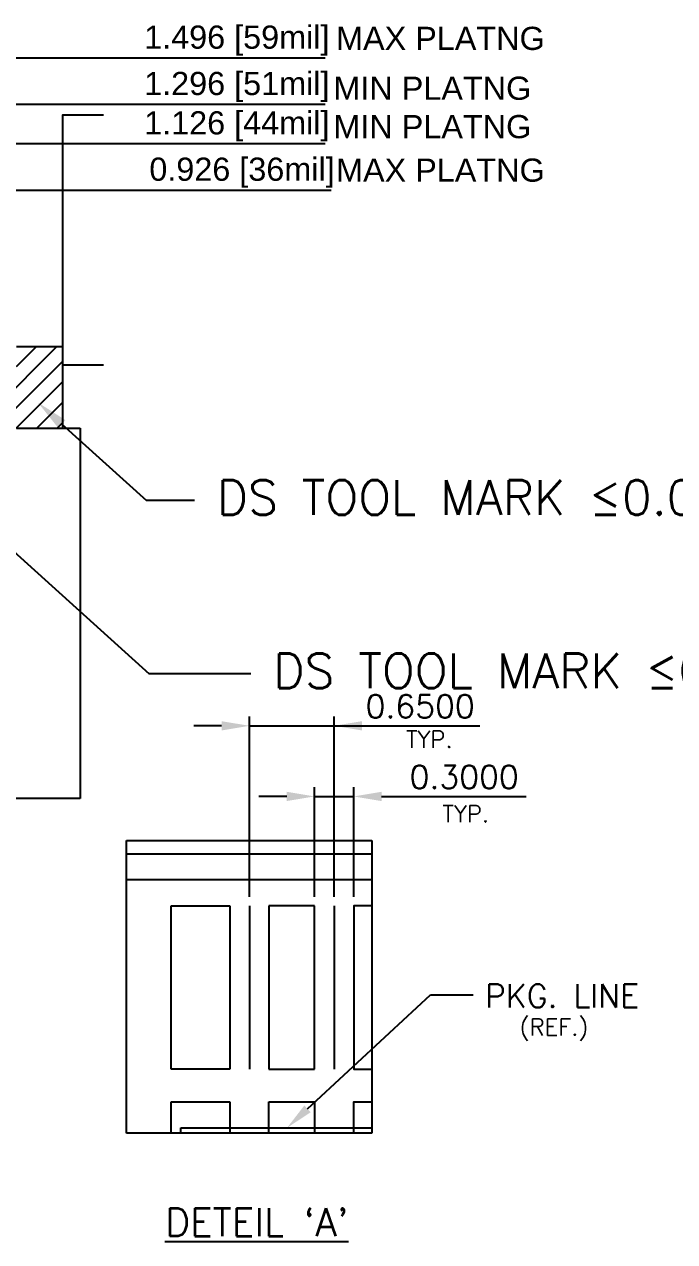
# Model space of a CAD drawing. Extents: x -357 to 49, y -247 to 73.
# Drawn here: x -191.9 to -121.7, y -82.5 to 48.9 of the extents above; entities that cross this region are included whole.
import ezdxf
from ezdxf.lldxf.tags import DXFTag

# ---------------------------------------------------------------- set-up
doc = ezdxf.new("R2010")
doc.units = 0
doc.header["$LTSCALE"] = 20
doc.header["$MEASUREMENT"] = 0
for name, color, linetype in [('CEN', 1, 'CENTER'), ('DIM', 161, 'Continuous'), ('LF-LINE', 1, 'Continuous'), ('PKG-OUT', 3, 'HIDDEN')]:
    doc.layers.add(name, color=color, linetype=linetype)
doc.layers.add('LF', color=7, linetype='Continuous', lineweight=25)
doc.styles.add('ROMANS', font='ROMANS.SHX', dxfattribs={"bigfont": 'chineset'})
doc.styles.add('SIMPLEX', font='SIMPLEX.shx', dxfattribs={"height": 0.05})
doc.styles.get("Standard").update_dxf_attribs({"font": 'sanss___.ttf'})
tags = doc.linetypes.add('CENTER', pattern=[2, 1.25, -0.25, 0.25, -0.25]).pattern_tags.tags
tags[10:11] = [DXFTag(74, 4), DXFTag(75, 0), DXFTag(340, '0'), DXFTag(46, 1.0), DXFTag(50, 0.0), DXFTag(44, 0.0), DXFTag(45, 0.0)]
tags[8:9] = [DXFTag(74, 4), DXFTag(75, 0), DXFTag(340, '0'), DXFTag(46, 1.0), DXFTag(50, 0.0), DXFTag(44, 0.0), DXFTag(45, 0.0)]
tags[6:7] = [DXFTag(74, 4), DXFTag(75, 0), DXFTag(340, '0'), DXFTag(46, 1.0), DXFTag(50, 0.0), DXFTag(44, 0.0), DXFTag(45, 0.0)]
tags[4:5] = [DXFTag(74, 4), DXFTag(75, 0), DXFTag(340, '0'), DXFTag(46, 1.0), DXFTag(50, 0.0), DXFTag(44, 0.0), DXFTag(45, 0.0)]
tags = doc.linetypes.add('HIDDEN', pattern=[0.375, 0.25, -0.125]).pattern_tags.tags
tags[6:7] = [DXFTag(74, 4), DXFTag(75, 0), DXFTag(340, '0'), DXFTag(46, 1.0), DXFTag(50, 0.0), DXFTag(44, 0.0), DXFTag(45, 0.0)]
tags[4:5] = [DXFTag(74, 4), DXFTag(75, 0), DXFTag(340, '0'), DXFTag(46, 1.0), DXFTag(50, 0.0), DXFTag(44, 0.0), DXFTag(45, 0.0)]
doc.dimstyles.new('3-Standard-mil', dxfattribs={"dimtxt": 0.1, "dimasz": 0.1, "dimexe": 0.03, "dimexo": 0.03, "dimgap": 0.01, "dimtad": 1, "dimdec": 3, "dimzin": 0, "dimdsep": 46, "dimtxsty": 'Standard', "dimcen": 0, "dimadec": 0, "dimazin": 0, "dimtfac": 1, "dimtdec": 3, "dimtmove": 0, "dimatfit": 3, "dimfxl": 1, "dimtolj": 1, "dimtzin": 0, "dimarcsym": 0})

# ---------------------------------------------------------------- blocks, each defined once
blk = doc.blocks.new('*D19')
at = {"layer": 'DEFPOINTS', "color": 0, "transparency": 16777216}
for p in [(137.2533, 45.0109), (138.1826, 45.0109), (136.0483, 43.8849)]:
    blk.add_point(p, dxfattribs=at)
at = {"layer": 'DIM', "color": 0, "lineweight": -2, "transparency": 16777216}
blk.add_line((137.2833, 45.0109), (138.9545, 45.0109), dxfattribs=at)
at = {"layer": 'DIM', "color": 0, "transparency": 16777216, "insert": (138.5736, 45.0856), "char_height": 0.1, "attachment_point": 5}
blk.add_mtext('\\A1;1.126 [44mil]', dxfattribs=at)
blk = doc.blocks.new('*D20')
at = {"layer": 'DEFPOINTS', "color": 0, "transparency": 16777216}
for p in [(137.2533, 45.1809), (138.1826, 45.1809), (136.0483, 43.8849)]:
    blk.add_point(p, dxfattribs=at)
at = {"layer": 'DIM', "color": 0, "lineweight": -2, "transparency": 16777216}
blk.add_line((137.2833, 45.1809), (138.9545, 45.1809), dxfattribs=at)
at = {"layer": 'DIM', "color": 0, "transparency": 16777216, "insert": (138.5736, 45.2556), "char_height": 0.1, "attachment_point": 5}
blk.add_mtext('\\A1;1.296 [51mil]', dxfattribs=at)
blk = doc.blocks.new('*D21')
at = {"layer": 'DEFPOINTS', "color": 0, "transparency": 16777216}
for p in [(137.4533, 45.3809), (138.1826, 45.3809), (136.0483, 43.8849)]:
    blk.add_point(p, dxfattribs=at)
at = {"layer": 'DIM', "color": 0, "lineweight": -2, "transparency": 16777216}
blk.add_line((137.4833, 45.3809), (138.9545, 45.3809), dxfattribs=at)
at = {"layer": 'DIM', "color": 0, "transparency": 16777216, "insert": (138.5736, 45.4556), "char_height": 0.1, "attachment_point": 5}
blk.add_mtext('\\A1;1.496 [59mil]', dxfattribs=at)
blk = doc.blocks.new('*D22')
at = {"layer": 'DEFPOINTS', "color": 0, "transparency": 16777216}
for p in [(137.4533, 44.8109), (138.2009, 44.8109), (136.0483, 43.8849)]:
    blk.add_point(p, dxfattribs=at)
at = {"layer": 'DIM', "color": 0, "lineweight": -2, "transparency": 16777216}
blk.add_line((137.4833, 44.8109), (138.9809, 44.8109), dxfattribs=at)
at = {"layer": 'DIM', "color": 0, "transparency": 16777216, "insert": (138.5959, 44.8856), "char_height": 0.1, "attachment_point": 5}
blk.add_mtext('\\A1;0.926 [36mil]', dxfattribs=at)
blk = doc.blocks.new('INNER')
at = {"layer": 'DIM'}
h = blk.add_hatch(dxfattribs=at)
h.set_pattern_fill('ANSI31', color=256, scale=0.5)
h.set_pattern_definition([(45, (122.3185, 43.88486), (-0.04419417, 0.04419417), [])])
h.paths.add_polyline_path([(135.3778, 44.1349), (135.1733, 44.1349), (135.1733, 43.8849), (135.3778, 43.8849)])
h.paths.add_polyline_path([(135.1733, 44.1349), (135.0233, 44.1349), (135.0233, 44.059), (134.9778, 44.0531), (134.9778, 43.8849), (135.1733, 43.8849)])
h.paths.add_polyline_path([(135.1733, 43.8849), (134.9778, 43.8849), (134.9778, 43.7166), (135.0233, 43.7107), (135.0233, 43.6349), (135.1733, 43.6349)])
h.paths.add_polyline_path([(135.3778, 43.8849), (135.1733, 43.8849), (135.1733, 43.6349), (135.3778, 43.6349)])
h.paths.add_polyline_path([(134.6763, 44.0135), (134.5483, 43.9967), (134.5483, 43.8849), (134.6763, 43.8849)])
h.paths.add_polyline_path([(134.6763, 43.8849), (134.5483, 43.8849), (134.5483, 43.773), (134.6763, 43.7562)])
h.paths.add_polyline_path([(134.5483, 43.8849), (134.5483, 43.9967), (134.4733, 43.9868), (134.4733, 44.0849), (134.2763, 44.0849), (134.2763, 43.6349), (134.4733, 43.6349), (134.4733, 43.7829), (134.5483, 43.773)])
h.paths.add_polyline_path([(136.9233, 44.1349), (136.7187, 44.1349), (136.7187, 43.8849), (136.9233, 43.8849)])
h.paths.add_polyline_path([(136.9233, 43.8849), (136.7187, 43.8849), (136.7187, 43.6349), (136.9233, 43.6349)])
h.paths.add_polyline_path([(137.1187, 43.8849), (136.9233, 43.8849), (136.9233, 43.6349), (137.0733, 43.6349), (137.0733, 43.7107), (137.1187, 43.7166)])
h.paths.add_polyline_path([(137.1187, 44.0531), (137.0733, 44.059), (137.0733, 44.1349), (136.9233, 44.1349), (136.9233, 43.8849), (137.1187, 43.8849)])
h.paths.add_polyline_path([(137.8233, 44.1349), (137.6233, 44.1349), (137.6233, 43.9868), (137.5483, 43.9967), (137.5483, 43.773), (137.6233, 43.7829), (137.8233, 43.7829)])
h.paths.add_polyline_path([(137.5483, 43.8849), (137.4203, 43.8849), (137.4203, 43.7562), (137.5483, 43.773)])
h.paths.add_polyline_path([(137.5483, 43.9967), (137.4203, 44.0135), (137.4203, 43.8849), (137.5483, 43.8849)])
for p, q in [((137.8185, 43.8006), (138.1843, 43.4707)), ((137.1386, 43.6767), (138.196, 42.7228)), ((138.3904, 43.4707), (138.1843, 43.4707)), ((138.6343, 42.7228), (138.196, 42.7228))]:
    blk.add_line(p, q, dxfattribs=at)
blk.add_solid([(137.834, 43.8178), (137.8031, 43.7835), (137.7156, 43.8935)], dxfattribs=at)
at = {"layer": 'LF'}
for p, q in [((137.6233, 44.1349), (137.8233, 44.1349)), ((137.8233, 43.7829), (137.8233, 44.1349)), ((137.6233, 43.7829), (137.8983, 43.7829)), ((137.8983, 43.7829), (137.8983, 42.1849)), ((137.8983, 42.1849), (137.1733, 42.1849))]:
    blk.add_line(p, q, dxfattribs=at)
blk.add_lwpolyline([(137.9983, 44.0549), (137.8233, 44.0549), (137.8233, 45.1349), (137.9983, 45.1349)], dxfattribs=at)
at = {"layer": 'DIM', "style": 'ROMANS'}
for s, p in [('DS TOOL MARK ≤0.0254', (138.4869, 43.4088)), ('DS TOOL MARK ≤0.0127', (138.7309, 42.6609))]:
    blk.add_text(s, height=0.15, dxfattribs=at).set_placement(p)
at = {"layer": 'DIM', "char_height": 0.1, "attachment_point": 5}
for s, insert in [('\\A1;MAX PLATNG', (139.4521, 45.4646)), ('\\A1;MIN PLATNG', (139.4173, 45.2494)), ('\\A1;MIN PLATNG', (139.4173, 45.0838)), ('\\A1;MAX PLATNG', (139.4521, 44.8959))]:
    blk.add_mtext(s, dxfattribs=dict(at, insert=insert))
at = {"layer": 'DIM'}
for feature_location, offset, picture, middle in [((137.4533, 45.3809), (0.7294, 0), '*D21', (138.5736, 45.4556)), ((137.2533, 45.1809), (0.9293, 0), '*D20', (138.5736, 45.2556)), ((137.2533, 45.0109), (0.9294, 0), '*D19', (138.5736, 45.0856)), ((137.4533, 44.8109), (0.7476, 0), '*D22', (138.5959, 44.8856))]:
    dim = blk.add_ordinate_dim(feature_location=feature_location, offset=offset, dtype=0, origin=(136.0483, 43.8849), dimstyle='3-Standard-mil', dxfattribs=at)
    dim.commit()
    dim.dimension.update_dxf_attribs({"geometry": picture, "text_midpoint": middle})

msp = doc.modelspace()

# ---------------------------------------------------------------- linework, layer by layer
at = {"layer": 'CEN'}
for p, q in [((-167.6, -46.25), (-167.6, -63.85)), ((-158.45, -46.25), (-158.45, -63.85))]:
    msp.add_line(p, q, dxfattribs=at)
at = {"layer": 'DIM'}
for p, q in [((-167.6, -45.25), (-167.6, -25.81)), ((-158.45, -45.25), (-158.45, -25.81)), ((-170.6, -26.81), (-173.6, -26.81)), ((-167.6, -26.81), (-158.45, -26.81)), ((-158.45, -26.81), (-142.72, -26.81)), ((-160.56, -45.25), (-160.56, -33.43)), ((-156.34, -45.25), (-156.34, -33.43)), ((-163.56, -34.43), (-166.56, -34.43)), ((-160.56, -34.43), (-156.34, -34.43)), ((-153.34, -34.43), (-137.72, -34.43)), ((-180.84, -39.18), (-154.4, -39.18)), ((-180.84, -70.75), (-180.84, -39.18)), ((-154.4, -39.18), (-154.4, -70.75)), ((-161.33, -68.15), (-148.06, -55.84)), ((-148.06, -55.84), (-143.44, -55.84)), ((-154.4, -70.75), (-180.84, -70.75))]:
    msp.add_line(p, q, dxfattribs=at)
for points in [[(-167.6, -26.81), (-170.6, -27.31), (-170.6, -26.31)], [(-158.45, -26.81), (-155.45, -27.31), (-155.45, -26.31)], [(-160.56, -34.43), (-163.56, -34.93), (-163.56, -33.93)], [(-156.34, -34.43), (-153.34, -34.93), (-153.34, -33.93)], [(-163.53, -70.19), (-160.99, -68.51), (-161.67, -67.78)]]:
    msp.add_solid(points, dxfattribs=at)
at = {"layer": 'LF-LINE'}
for p, q in [((-180.84, -40.62), (-154.4, -40.62)), ((-154.4, -43.44), (-180.84, -43.44)), ((-176.05, -63.85), (-176.05, -46.25)), ((-176.05, -46.25), (-169.71, -46.25)), ((-169.71, -46.25), (-169.71, -63.85)), ((-160.56, -46.25), (-165.49, -46.25)), ((-165.49, -46.25), (-165.49, -63.85)), ((-160.56, -63.85), (-160.56, -46.25)), ((-169.71, -63.85), (-176.05, -63.85)), ((-165.49, -63.85), (-160.56, -63.85)), ((-176.05, -70.75), (-176.05, -67.37)), ((-176.05, -67.37), (-169.71, -67.37)), ((-169.71, -67.37), (-169.71, -70.75)), ((-165.49, -70.75), (-165.49, -67.37)), ((-165.49, -67.37), (-160.56, -67.37)), ((-160.56, -67.37), (-160.56, -70.75))]:
    msp.add_line(p, q, dxfattribs=at)
for points in [[(-154.4, -46.25), (-156.34, -46.25), (-156.34, -63.85), (-154.4, -63.85)], [(-156.34, -70.75), (-156.34, -67.37), (-154.4, -67.37)]]:
    msp.add_lwpolyline(points, dxfattribs=at)
at = {"layer": 'PKG-OUT'}
for p, q in [((-174.99, -70.75), (-174.99, -70.19)), ((-174.99, -70.19), (-154.4, -70.19))]:
    msp.add_line(p, q, dxfattribs=at)

# ---------------------------------------------------------------- block references
at = {"layer": 'LF', "xscale": 25, "yscale": 25, "zscale": 25}
msp.add_blockref('INNER', (-3633.29, -1089.27), dxfattribs=at)

# ---------------------------------------------------------------- texts
at = {"layer": 'DIM', "style": 'SIMPLEX'}
for s, height, p in [('PKG. LINE ', 2.5, (-142.17, -57.2)), ('(REF.)', 1.8, (-138.43, -60.21)), ("%%UDETEIL `A'", 3, (-176.7, -81.87))]:
    msp.add_text(s, height=height, dxfattribs=at).set_placement(p)
at = {"layer": 'DIM', "attachment_point": 5, "style": 'SIMPLEX'}
for s, insert, char_height in [('0.6500', (-149.17, -24.71), 2.5), ('TYP.', (-148.18, -28.27), 1.8), ('0.3000', (-144.42, -32.33), 2.5), ('TYP.', (-144.25, -36.31), 1.8)]:
    msp.add_mtext(s, dxfattribs=dict(at, insert=insert, char_height=char_height))

doc.saveas('drawing.dxf')
